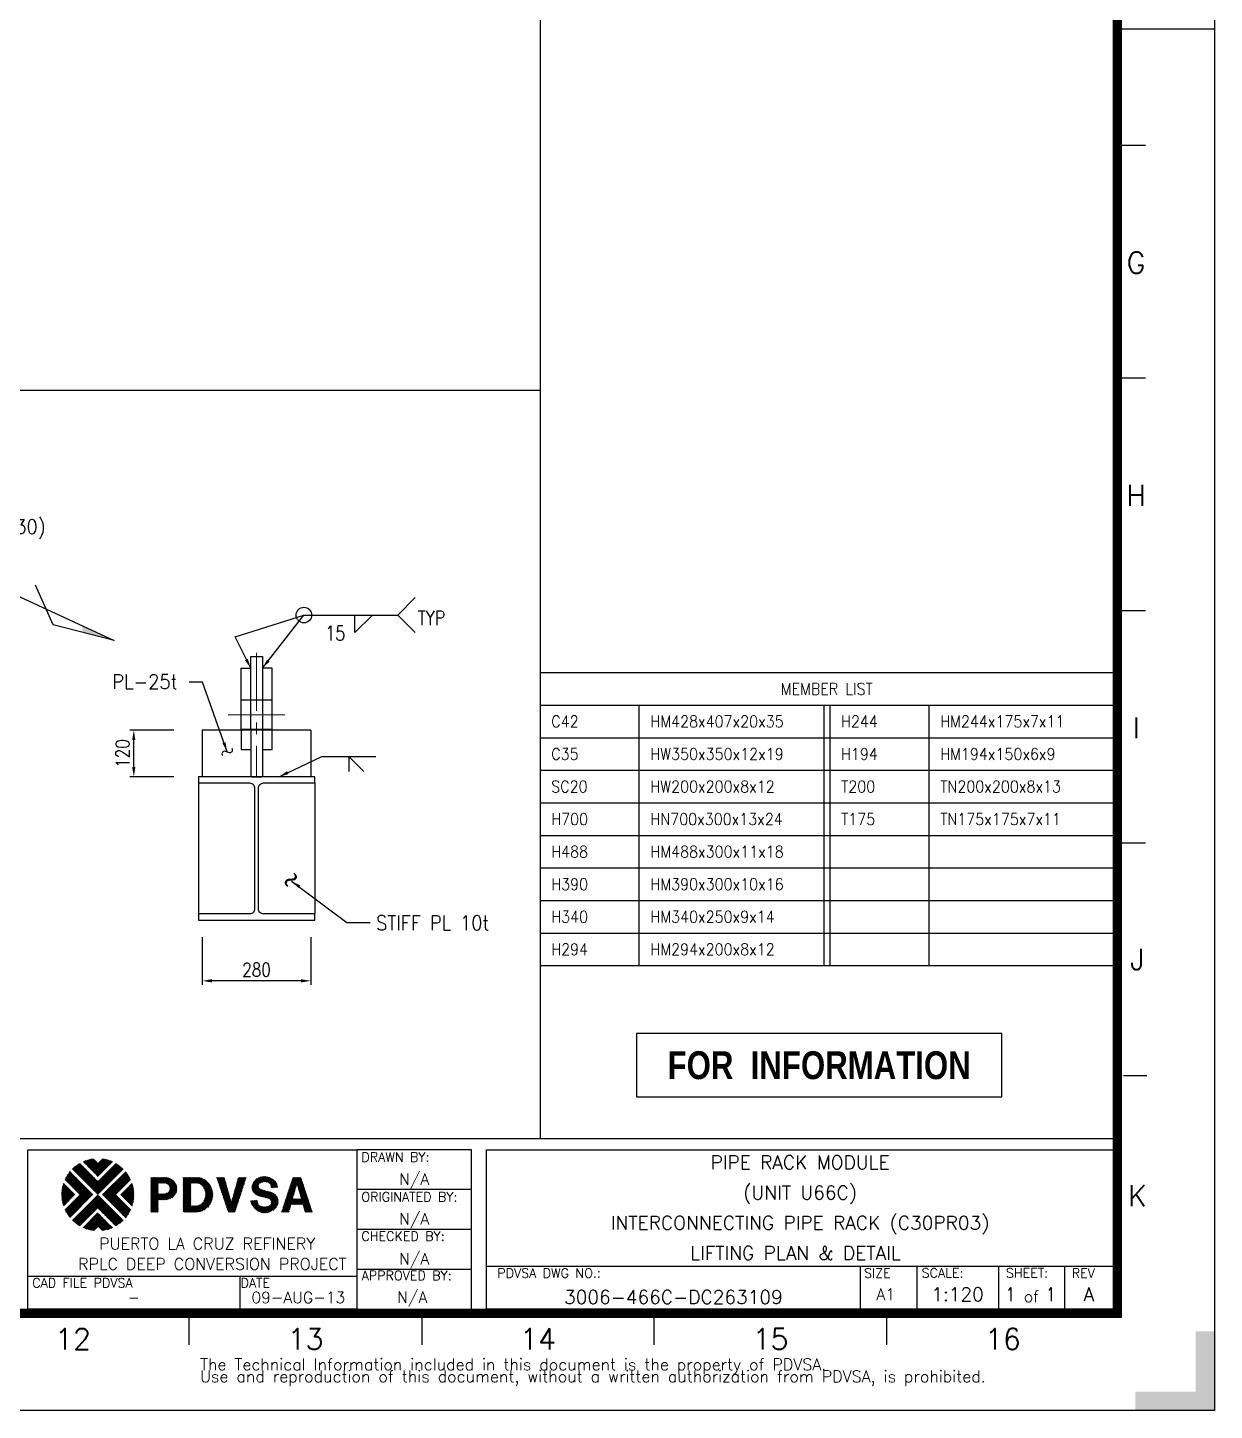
# Model space of a CAD drawing. Header units: metres. Extents: x -85 to 100835, y 0 to 71280.
# Drawn here: x 70209 to 100835, y 0 to 35676 of the extents above; entities that cross this region are included whole.
import ezdxf
from ezdxf.enums import TextEntityAlignment as Align

# ---------------------------------------------------------------- set-up
doc = ezdxf.new("R2010")
doc.units = ezdxf.units.M
doc.header["$LTSCALE"] = 1200
doc.linetypes.add('CENTER', pattern=[2, 1.25, -0.25, 0.25, -0.25])
doc.layers.get('0').update_dxf_attribs({"color": 8})
doc.layers.add('CE', color=1, linetype='CENTER', lineweight=9)
for name, color, linetype in [('CH', 2, 'Continuous'), ('CO', 7, 'Continuous'), ('CTEXTO', 7, 'Continuous'), ('DETALL', 7, 'Continuous'), ('DIM', 2, 'Continuous'), ('ETBLKA', 7, 'Continuous'), ('PLATAF', 2, 'Continuous'), ('TEXT', 7, 'Continuous')]:
    doc.layers.add(name, color=color, linetype=linetype)
doc.styles.add('DWG_TITLE BLOCK$0$ARIAL', font='arialbd.ttf')
doc.styles.add('ROMANS', font='romans.shx', dxfattribs={"width": 0.8, "height": 360, "bigfont": 'ghs.shx'})
doc.styles.add('romans1', font='ROMANS.SHX', dxfattribs={"width": 0.8, "height": 360})
doc.dimstyles.new('romans1', dxfattribs={"dimscale": 125, "dimtxt": 3, "dimasz": 2.5, "dimexe": 1, "dimexo": 1, "dimgap": 1, "dimtad": 0, "dimdec": 0, "dimtxsty": 'ROMANS', "dimcen": 2.5, "dimclrd": 2, "dimclre": 2, "dimclrt": 3, "dimazin": 0, "dimtfac": 1, "dimtmove": 0, "dimatfit": 3, "dimfxl": 0, "dimtvp": 1, "dimarcsym": 0})
doc.dimstyles.new('romans1$0', dxfattribs={"dimscale": 150, "dimtxt": 3, "dimasz": 2.5, "dimexe": 1, "dimexo": 2, "dimgap": 1, "dimtad": 0, "dimdec": 0, "dimtxsty": 'ROMANS', "dimcen": 2.5, "dimclrd": 2, "dimclre": 2, "dimclrt": 3, "dimazin": 0, "dimtfac": 1, "dimtdec": 0, "dimtmove": 0, "dimatfit": 3, "dimfxl": 0, "dimtvp": 0.85, "dimarcsym": 0})

# ---------------------------------------------------------------- blocks, each defined once
blk = doc.blocks.new('Offshore_HEC')
at = {"lineweight": 25}
for p, q in [((820.88, 20.12), (820.88, 573.88)), ((821, 20), (821, 574)), ((695.99, 572.32), (695.99, 58.46)), ((819.32, 21.75), (819.32, 572.32)), ((819.44, 21.62), (819.44, 572.44)), ((819.56, 21.5), (819.56, 572.56)), ((819.68, 21.38), (819.68, 572.68)), ((819.8, 21.25), (819.8, 572.8)), ((819.92, 21.12), (819.92, 572.92)), ((820.04, 21), (820.04, 573.04)), ((820.16, 20.88), (820.16, 573.16)), ((820.28, 20.75), (820.28, 573.28)), ((820.4, 20.62), (820.4, 573.4)), ((820.52, 20.5), (820.52, 573.52)), ((820.64, 20.38), (820.64, 573.64)), ((820.76, 20.25), (820.76, 573.76)), ((841, 297), (819.32, 297)), ((820.16, 272), (826.16, 272)), ((820.16, 222), (826.16, 222)), ((820.16, 172), (826.16, 172)), ((820.16, 122), (826.16, 122)), ((821.45, 72), (826.45, 72)), ((21.75, 58.46), (819.32, 58.46)), ((681.23, 56.02), (656.59, 56.02)), ((681.23, 21.75), (681.23, 56.02)), ((684.5, 56.02), (819.32, 56.02)), ((684.5, 21.75), (684.5, 56.02)), ((819.32, 56.02), (819.32, 21.75)), ((681.23, 47.45), (656.59, 47.45)), ((681.23, 38.88), (656.59, 38.88)), ((681.23, 30.32), (656.59, 30.32)), ((819.32, 30.94), (684.5, 30.94)), ((764.81, 30.94), (764.81, 21.75)), ((776.98, 30.94), (776.98, 21.75)), ((794.57, 30.94), (794.57, 21.75)), ((808.75, 30.94), (808.75, 21.75)), ((656.59, 28.78), (585.84, 28.78)), ((20.87, 20.88), (820.16, 20.88)), ((21, 21), (820.04, 21)), ((21.13, 21.12), (819.92, 21.12)), ((21.25, 21.25), (819.8, 21.25)), ((21.37, 21.38), (819.68, 21.38)), ((21.5, 21.5), (819.56, 21.5)), ((21.63, 21.62), (819.44, 21.62)), ((21.75, 21.75), (819.32, 21.75)), ((656.59, 21.75), (681.23, 21.75)), ((819.32, 21.75), (684.5, 21.75)), ((819.32, 21.75), (818.32, 21.75)), ((819.32, 21.75), (819.32, 22.75)), ((821, 20), (821, 21)), ((20, 20), (821, 20)), ((20.13, 20.12), (820.88, 20.12)), ((20.25, 20.25), (820.76, 20.25)), ((20.37, 20.38), (820.64, 20.38)), ((20.5, 20.5), (820.52, 20.5)), ((20.63, 20.62), (820.4, 20.62)), ((20.75, 20.75), (820.28, 20.75)), ((620.54, 14.07), (620.54, 20.07)), ((670.54, 20.07), (670.54, 14.07)), ((720.54, 14.07), (720.54, 20.07)), ((770.54, 14.07), (770.54, 20.07)), ((821, 20), (820, 20))]:
    blk.add_line(p, q, dxfattribs=at)
at = {"color": 10}
for p, q in [((597.77, 53.37), (598.01, 53.61)), ((597.87, 53.27), (598.33, 53.73)), ((597.97, 53.16), (598.63, 53.82)), ((598.07, 53.06), (598.92, 53.9)), ((598.18, 52.96), (599.18, 53.97)), ((598.28, 52.86), (599.44, 54.02)), ((598.38, 52.76), (599.69, 54.06)), ((598.48, 52.66), (599.92, 54.1)), ((598.58, 52.55), (600.05, 54.02)), ((598.69, 52.45), (600.15, 53.92)), ((598.79, 52.35), (600.25, 53.82)), ((598.89, 52.25), (600.36, 53.72)), ((598.99, 52.15), (600.46, 53.61)), ((599.5, 51.64), (601.94, 54.08)), ((599.6, 51.54), (602.12, 54.05)), ((599.7, 51.43), (602.29, 54.02)), ((599.81, 51.33), (602.46, 53.99)), ((599.91, 51.23), (602.63, 53.95)), ((600.01, 51.13), (602.79, 53.91)), ((600.11, 51.03), (602.96, 53.87)), ((600.21, 50.92), (603.11, 53.83)), ((600.31, 50.82), (603.27, 53.78)), ((600.42, 50.72), (603.42, 53.73)), ((600.52, 50.62), (603.57, 53.67)), ((600.62, 50.52), (603.72, 53.62)), ((600.72, 50.42), (603.86, 53.56)), ((593.82, 49.62), (595.24, 51.04)), ((593.88, 49.48), (595.34, 50.94)), ((593.98, 49.38), (595.44, 50.84)), ((594.01, 50.02), (595.14, 51.15)), ((594.08, 49.28), (595.55, 50.74)), ((594.19, 49.18), (595.65, 50.64)), ((594.28, 50.49), (595.04, 51.25)), ((594.74, 51.15), (594.94, 51.35)), ((595.42, 51.83), (596.11, 52.52)), ((595.52, 51.73), (596.78, 52.99)), ((595.62, 51.63), (597.08, 53.09)), ((595.72, 51.53), (597.19, 52.99)), ((595.82, 51.42), (597.29, 52.89)), ((595.93, 51.32), (597.39, 52.79)), ((596.03, 51.22), (597.49, 52.68)), ((596.13, 51.12), (597.59, 52.58)), ((596.23, 51.02), (597.7, 52.48)), ((596.33, 50.92), (597.8, 52.38)), ((596.44, 50.81), (597.9, 52.28)), ((596.54, 50.71), (598, 52.17)), ((596.64, 50.61), (598.1, 52.07)), ((596.74, 50.51), (598.2, 51.97)), ((596.84, 50.41), (598.31, 51.87)), ((596.94, 50.3), (598.41, 51.77)), ((597.05, 50.2), (598.51, 51.67)), ((597.15, 50.1), (598.61, 51.56)), ((597.25, 50), (598.71, 51.46)), ((597.35, 49.9), (598.81, 51.36)), ((597.45, 49.8), (598.92, 51.26)), ((597.56, 49.69), (599.02, 51.16)), ((597.66, 49.59), (599.12, 51.05)), ((597.76, 49.49), (599.22, 50.95)), ((597.86, 49.39), (599.32, 50.85)), ((597.96, 49.29), (599.42, 50.75)), ((598.06, 49.18), (599.53, 50.65)), ((598.17, 49.08), (599.63, 50.54)), ((599.09, 52.04), (600.56, 53.51)), ((599.19, 51.94), (600.66, 53.41)), ((599.3, 51.84), (600.76, 53.31)), ((599.4, 51.74), (600.86, 53.2)), ((599.49, 47.76), (604.81, 53.08)), ((599.59, 47.66), (604.94, 53.01)), ((599.69, 47.56), (605.07, 52.93)), ((599.8, 47.45), (605.19, 52.85)), ((599.9, 47.35), (605.31, 52.77)), ((600, 47.25), (605.43, 52.68)), ((600.1, 47.15), (605.55, 52.59)), ((600.2, 47.05), (605.66, 52.51)), ((600.3, 46.94), (605.78, 52.42)), ((600.41, 46.84), (605.89, 52.32)), ((600.51, 46.74), (606, 52.23)), ((600.61, 46.64), (606.1, 52.13)), ((600.71, 46.54), (606.21, 52.04)), ((600.81, 46.44), (606.31, 51.94)), ((600.82, 50.31), (604.01, 53.5)), ((601.91, 46.31), (606.9, 51.3)), ((602.01, 46.21), (606.99, 51.18)), ((602.11, 46.1), (607.08, 51.07)), ((602.21, 46), (607.16, 50.95)), ((602.32, 45.9), (607.25, 50.83)), ((602.42, 45.8), (607.33, 50.71)), ((602.52, 45.7), (607.41, 50.59)), ((593.1, 46.67), (594.41, 47.98)), ((593.1, 46.46), (594.51, 47.87)), ((593.1, 46.26), (594.62, 47.77)), ((593.11, 46.88), (594.31, 48.08)), ((593.11, 46.06), (594.72, 47.67)), ((593.12, 45.86), (594.82, 47.57)), ((593.13, 47.1), (594.21, 48.18)), ((593.16, 47.33), (594.11, 48.28)), ((593.19, 47.57), (594, 48.38)), ((593.23, 47.81), (593.9, 48.48)), ((593.28, 48.07), (593.8, 48.59)), ((593.35, 48.34), (593.7, 48.69)), ((593.43, 48.62), (593.6, 48.79)), ((593.82, 43.11), (598.5, 47.78)), ((593.89, 42.97), (598.6, 47.68)), ((593.95, 42.83), (598.7, 47.58)), ((594.29, 49.07), (595.75, 50.53)), ((594.39, 48.97), (595.85, 50.43)), ((594.49, 48.87), (595.95, 50.33)), ((594.59, 48.77), (596.05, 50.23)), ((594.7, 48.67), (596.16, 50.13)), ((594.8, 48.56), (596.26, 50.03)), ((594.9, 48.46), (596.36, 49.92)), ((595, 48.36), (596.46, 49.82)), ((595.1, 48.26), (596.56, 49.72)), ((595.2, 48.16), (596.67, 49.62)), ((595.31, 48.05), (596.77, 49.52)), ((595.41, 47.95), (596.87, 49.41)), ((595.51, 47.85), (596.97, 49.31)), ((595.61, 47.75), (597.07, 49.21)), ((595.71, 47.65), (597.17, 49.11)), ((595.82, 47.55), (597.28, 49.01)), ((595.92, 47.44), (597.38, 48.91)), ((596.02, 47.34), (597.48, 48.8)), ((596.12, 47.24), (597.58, 48.7)), ((596.22, 47.14), (597.68, 48.6)), ((596.32, 47.04), (597.79, 48.5)), ((596.43, 46.93), (597.89, 48.4)), ((596.53, 46.83), (597.99, 48.29)), ((596.63, 46.73), (598.09, 48.19)), ((596.73, 46.63), (598.19, 48.09)), ((596.83, 46.53), (598.29, 47.99)), ((596.94, 46.43), (598.4, 47.89)), ((598.27, 48.98), (599.73, 50.44)), ((598.37, 48.88), (599.83, 50.34)), ((598.47, 48.78), (599.93, 50.24)), ((598.57, 48.68), (600.03, 50.14)), ((598.68, 48.57), (600.14, 50.03)), ((598.78, 48.47), (600.24, 49.93)), ((598.88, 48.37), (600.34, 49.83)), ((598.98, 48.27), (600.44, 49.73)), ((599.08, 48.17), (600.54, 49.63)), ((599.18, 48.06), (600.65, 49.52)), ((599.29, 47.96), (600.75, 49.42)), ((599.39, 47.86), (600.85, 49.32)), ((602.62, 45.6), (607.49, 50.46)), ((602.72, 45.49), (607.57, 50.34)), ((602.83, 45.39), (607.64, 50.21)), ((602.93, 45.29), (607.71, 50.08)), ((603.03, 45.19), (607.79, 49.94)), ((603.13, 45.09), (607.85, 49.81)), ((603.23, 44.98), (607.92, 49.67)), ((605.79, 46.32), (608.27, 48.8)), ((605.89, 46.22), (608.32, 48.65)), ((606, 46.12), (608.37, 48.49)), ((606.1, 46.02), (608.41, 48.33)), ((606.2, 45.91), (608.45, 48.16)), ((606.3, 45.81), (608.49, 48)), ((606.4, 45.71), (608.52, 47.83)), ((606.5, 45.61), (608.55, 47.65)), ((612.25, 49.93), (612.42, 50.1)), ((612.25, 49.72), (612.63, 50.1)), ((612.25, 49.52), (612.83, 50.1)), ((612.25, 49.32), (613.04, 50.1)), ((612.25, 49.11), (613.24, 50.1)), ((612.25, 48.91), (613.44, 50.1)), ((612.25, 48.71), (613.65, 50.1)), ((612.25, 48.5), (613.85, 50.1)), ((612.25, 48.3), (614.05, 50.1)), ((612.25, 48.09), (614.26, 50.1)), ((612.25, 47.89), (614.46, 50.1)), ((612.25, 47.69), (614.66, 50.1)), ((612.25, 47.48), (614.87, 50.1)), ((612.25, 47.28), (615.07, 50.1)), ((612.25, 47.08), (613.84, 48.67)), ((612.25, 46.87), (613.84, 48.46)), ((612.25, 46.67), (613.84, 48.26)), ((612.25, 46.47), (613.84, 48.05)), ((612.25, 46.26), (613.84, 47.85)), ((612.25, 46.06), (613.84, 47.65)), ((614.03, 48.86), (615.28, 50.1)), ((614.24, 48.86), (615.48, 50.1)), ((614.44, 48.86), (615.65, 50.07)), ((614.51, 45.27), (617.76, 48.52)), ((614.64, 48.86), (615.82, 50.04)), ((614.71, 45.27), (617.81, 48.37)), ((614.85, 48.86), (615.99, 50)), ((614.92, 45.27), (617.85, 48.19)), ((615.05, 48.86), (616.16, 49.96)), ((615.12, 45.27), (617.86, 48.01)), ((615.25, 48.86), (616.31, 49.92)), ((615.32, 45.27), (617.88, 47.82)), ((615.42, 48.82), (616.45, 49.86)), ((615.54, 45.27), (617.88, 47.62)), ((615.59, 48.79), (616.6, 49.8)), ((615.73, 48.73), (616.72, 49.72)), ((615.87, 48.66), (616.84, 49.63)), ((615.98, 48.56), (616.96, 49.55)), ((616.07, 48.46), (617.07, 49.46)), ((616.17, 48.35), (617.18, 49.36)), ((616.28, 48.25), (617.29, 49.27)), ((616.3, 47.26), (617.7, 48.65)), ((616.32, 48.09), (617.38, 49.15)), ((616.34, 47.91), (617.46, 49.03)), ((616.34, 47.5), (617.61, 48.78)), ((616.36, 47.73), (617.54, 48.9)), ((619.26, 50.02), (619.35, 50.1)), ((619.26, 49.82), (619.55, 50.1)), ((619.26, 49.61), (619.76, 50.1)), ((619.26, 49.41), (619.96, 50.1)), ((619.26, 49.2), (620.16, 50.1)), ((619.26, 49), (620.37, 50.1)), ((619.26, 48.8), (620.57, 50.1)), ((619.26, 48.59), (620.77, 50.1)), ((619.26, 48.39), (620.98, 50.1)), ((619.26, 48.19), (621.18, 50.1)), ((619.26, 47.98), (621.39, 50.1)), ((619.26, 47.78), (621.59, 50.1)), ((619.26, 47.58), (621.79, 50.1)), ((619.26, 47.37), (622, 50.1)), ((619.26, 47.17), (620.85, 48.76)), ((619.26, 46.96), (620.85, 48.55)), ((619.26, 46.76), (620.85, 48.35)), ((619.26, 46.56), (620.85, 48.15)), ((619.26, 46.35), (620.85, 47.94)), ((619.26, 46.15), (620.85, 47.74)), ((620.96, 48.86), (622.2, 50.1)), ((621.16, 48.86), (622.4, 50.1)), ((621.36, 48.86), (622.58, 50.07)), ((621.57, 48.86), (622.75, 50.05)), ((621.77, 48.86), (622.92, 50.01)), ((621.97, 48.86), (623.07, 49.96)), ((622.18, 48.86), (623.23, 49.91)), ((622.35, 48.83), (623.38, 49.86)), ((622.52, 48.79), (623.53, 49.8)), ((622.67, 48.75), (623.66, 49.73)), ((622.82, 48.68), (623.79, 49.66)), ((622.94, 48.61), (623.93, 49.6)), ((623.05, 48.51), (624.04, 49.5)), ((623.16, 48.42), (624.15, 49.4)), ((623.27, 48.33), (624.26, 49.32)), ((623.38, 48.23), (624.38, 49.23)), ((623.47, 48.12), (624.48, 49.12)), ((623.56, 48), (624.57, 49.01)), ((623.64, 47.88), (624.66, 48.9)), ((623.7, 47.73), (624.76, 48.79)), ((623.76, 47.59), (624.86, 48.69)), ((623.82, 47.45), (624.96, 48.59)), ((623.88, 47.3), (625.02, 48.45)), ((623.93, 47.15), (625.09, 48.31)), ((623.98, 47), (625.16, 48.18)), ((624.02, 46.83), (625.23, 48.04)), ((624.03, 46.64), (625.28, 47.89)), ((624.03, 46.44), (625.34, 47.74)), ((624.03, 46.23), (625.39, 47.59)), ((626.43, 50.06), (626.48, 50.1)), ((626.48, 49.91), (626.68, 50.1)), ((626.53, 49.75), (626.88, 50.1)), ((626.59, 49.6), (627.09, 50.1)), ((626.64, 49.45), (627.29, 50.1)), ((626.69, 49.3), (627.49, 50.1)), ((626.74, 49.14), (627.7, 50.1)), ((626.79, 48.99), (627.9, 50.1)), ((626.84, 48.84), (628.08, 50.08)), ((626.89, 48.69), (628.13, 49.92)), ((626.94, 48.53), (628.17, 49.76)), ((626.99, 48.38), (628.22, 49.61)), ((627.04, 48.23), (628.26, 49.45)), ((627.09, 48.07), (628.31, 49.29)), ((627.15, 47.92), (628.35, 49.13)), ((627.2, 47.77), (628.4, 48.97)), ((627.25, 47.62), (628.45, 48.81)), ((627.3, 47.46), (628.49, 48.66)), ((627.35, 47.31), (628.54, 48.5)), ((627.4, 47.16), (628.58, 48.34)), ((627.45, 47.01), (628.63, 48.18)), ((627.5, 46.85), (628.67, 48.02)), ((627.55, 46.7), (628.72, 47.86)), ((627.6, 46.55), (628.76, 47.71)), ((629.8, 45.48), (632.02, 47.71)), ((629.88, 45.77), (632.12, 48.01)), ((629.96, 46.05), (632.22, 48.32)), ((630.04, 46.34), (632.32, 48.62)), ((630.12, 46.62), (632.42, 48.92)), ((630.2, 46.91), (632.52, 49.23)), ((630.29, 47.19), (632.62, 49.53)), ((630.37, 47.48), (632.72, 49.83)), ((630.45, 47.76), (632.79, 50.1)), ((630.53, 48.05), (632.59, 50.1)), ((630.61, 48.33), (632.38, 50.1)), ((630.69, 48.62), (632.18, 50.1)), ((630.78, 48.9), (631.97, 50.1)), ((630.86, 49.19), (631.77, 50.1)), ((630.94, 49.47), (631.57, 50.1)), ((631.02, 49.76), (631.36, 50.1)), ((631.1, 50.04), (631.16, 50.1)), ((634.02, 47.87), (636.4, 50.25)), ((634.02, 48.08), (636.15, 50.21)), ((634.03, 47.68), (636.63, 50.28)), ((634.04, 48.3), (635.92, 50.18)), ((634.06, 47.5), (636.83, 50.28)), ((634.09, 47.33), (637.02, 50.26)), ((634.13, 48.59), (635.57, 50.03)), ((634.16, 47.2), (635.49, 48.53)), ((634.23, 47.06), (635.44, 48.27)), ((634.26, 48.93), (635.16, 49.83)), ((634.3, 46.93), (635.44, 48.07)), ((634.39, 46.82), (635.49, 47.92)), ((634.48, 46.71), (635.57, 47.79)), ((634.59, 46.61), (635.69, 47.71)), ((634.7, 46.52), (635.81, 47.63)), ((635.78, 48.82), (637.2, 50.24)), ((636.18, 49.01), (637.38, 50.21)), ((636.47, 49.1), (637.54, 50.17)), ((636.67, 49.1), (637.7, 50.12)), ((636.88, 49.1), (637.84, 50.06)), ((637.07, 49.09), (637.97, 49.99)), ((637.25, 49.06), (638.11, 49.93)), ((637.42, 49.03), (638.26, 49.87)), ((637.55, 48.96), (638.4, 49.81)), ((637.68, 48.88), (638.51, 49.72)), ((637.79, 48.79), (638.63, 49.63)), ((637.89, 48.69), (638.74, 49.54)), ((637.99, 48.59), (638.86, 49.45)), ((638.05, 48.44), (638.97, 49.36)), ((638.1, 48.29), (639.06, 49.25)), ((638.12, 48.1), (639.13, 49.11)), ((638.13, 47.91), (639.2, 48.98)), ((638.29, 47.86), (639.29, 48.86)), ((638.5, 47.87), (639.36, 48.74)), ((638.72, 47.89), (639.42, 48.59)), ((638.93, 47.9), (639.47, 48.43)), ((639.14, 47.91), (639.51, 48.27)), ((639.36, 47.92), (639.55, 48.1)), ((639.57, 47.93), (639.58, 47.94)), ((641.37, 45.65), (643.41, 47.69)), ((641.47, 45.95), (643.49, 47.98)), ((641.57, 46.26), (643.57, 48.26)), ((641.67, 46.56), (643.66, 48.55)), ((641.77, 46.86), (644.67, 49.77)), ((641.87, 47.17), (644.62, 49.92)), ((641.97, 47.47), (644.57, 50.07)), ((642.07, 47.77), (644.4, 50.1)), ((642.17, 48.08), (644.19, 50.1)), ((642.27, 48.38), (643.99, 50.1)), ((642.37, 48.68), (643.79, 50.1)), ((642.47, 48.99), (643.58, 50.1)), ((642.57, 49.29), (643.38, 50.1)), ((642.67, 49.59), (643.18, 50.1)), ((642.77, 49.9), (642.97, 50.1)), ((643.72, 48.61), (644.72, 49.61)), ((643.77, 48.45), (644.77, 49.46)), ((643.81, 48.3), (644.82, 49.31)), ((643.86, 48.14), (644.87, 49.15)), ((643.9, 47.98), (644.92, 49)), ((643.95, 47.82), (644.97, 48.85)), ((643.99, 47.66), (645.02, 48.69)), ((644.04, 47.51), (645.08, 48.54)), ((644.09, 47.35), (645.13, 48.39)), ((644.13, 47.19), (645.18, 48.24)), ((644.18, 47.03), (645.23, 48.08)), ((644.22, 46.88), (645.28, 47.93)), ((644.27, 46.72), (645.33, 47.78)), ((644.32, 46.56), (645.38, 47.62)), ((593.13, 45.68), (594.92, 47.47)), ((593.15, 45.49), (595.02, 47.37)), ((593.17, 45.31), (595.13, 47.26)), ((593.2, 45.13), (595.23, 47.16)), ((593.23, 44.96), (595.33, 47.06)), ((593.26, 44.79), (595.43, 46.96)), ((593.3, 44.62), (595.53, 46.86)), ((593.34, 44.46), (595.64, 46.76)), ((593.38, 44.3), (595.74, 46.65)), ((593.43, 44.14), (595.84, 46.55)), ((593.48, 43.98), (595.94, 46.45)), ((594.02, 42.7), (598.8, 47.48)), ((594.1, 42.57), (598.9, 47.38)), ((594.17, 42.44), (599.01, 47.28)), ((594.25, 42.31), (599.11, 47.17)), ((594.33, 42.19), (599.21, 47.07)), ((594.41, 42.06), (599.31, 46.97)), ((594.49, 41.94), (599.41, 46.87)), ((594.57, 41.82), (599.52, 46.77)), ((594.66, 41.71), (599.62, 46.66)), ((594.75, 41.59), (599.72, 46.56)), ((594.84, 41.48), (599.82, 46.46)), ((595.42, 40.84), (600.92, 46.33)), ((595.52, 40.74), (601.02, 46.23)), ((595.63, 40.64), (601.12, 46.13)), ((595.74, 40.54), (601.22, 46.03)), ((595.85, 40.45), (601.32, 45.93)), ((595.96, 40.36), (601.42, 45.82)), ((596.07, 40.27), (601.53, 45.72)), ((596.18, 40.18), (601.63, 45.62)), ((596.3, 40.09), (601.73, 45.52)), ((596.42, 40.01), (601.83, 45.42)), ((596.54, 39.92), (601.93, 45.32)), ((596.66, 39.84), (602.04, 45.21)), ((596.79, 39.76), (602.14, 45.11)), ((596.92, 39.69), (602.24, 45.01)), ((600.88, 43.45), (602.34, 44.91)), ((600.98, 43.35), (602.44, 44.81)), ((601.09, 43.24), (602.54, 44.7)), ((601.19, 43.14), (602.65, 44.6)), ((603.33, 44.88), (604.8, 46.35)), ((603.44, 44.78), (604.9, 46.25)), ((603.54, 44.68), (605, 46.14)), ((603.64, 44.58), (605.1, 46.04)), ((603.74, 44.48), (605.21, 45.94)), ((603.84, 44.37), (605.31, 45.84)), ((603.95, 44.27), (605.41, 45.74)), ((604.05, 44.17), (605.51, 45.63)), ((604.15, 44.07), (605.61, 45.53)), ((604.25, 43.97), (605.72, 45.43)), ((604.35, 43.87), (605.82, 45.33)), ((604.46, 43.76), (605.92, 45.23)), ((604.56, 43.66), (606.02, 45.12)), ((604.66, 43.56), (606.12, 45.02)), ((604.76, 43.46), (606.22, 44.92)), ((604.86, 43.36), (606.33, 44.82)), ((604.96, 43.25), (606.43, 44.72)), ((605.07, 43.15), (606.53, 44.62)), ((606.61, 45.51), (608.58, 47.48)), ((606.71, 45.41), (608.6, 47.3)), ((606.81, 45.3), (608.62, 47.11)), ((606.91, 45.2), (608.63, 46.92)), ((607.01, 45.1), (608.64, 46.73)), ((607.12, 45), (608.65, 46.53)), ((607.22, 44.9), (608.65, 46.33)), ((607.32, 44.79), (608.65, 46.12)), ((607.42, 44.69), (608.64, 45.91)), ((607.52, 44.59), (608.62, 45.69)), ((607.62, 44.49), (608.6, 45.46)), ((607.73, 44.39), (608.57, 45.23)), ((607.83, 44.29), (608.53, 44.99)), ((607.93, 44.18), (608.48, 44.73)), ((612.25, 45.85), (613.84, 47.44)), ((612.25, 45.65), (613.84, 47.24)), ((612.25, 45.45), (613.84, 47.04)), ((612.25, 45.24), (613.84, 46.83)), ((612.25, 45.04), (613.84, 46.63)), ((612.25, 44.84), (613.99, 46.58)), ((612.25, 44.63), (614.19, 46.58)), ((612.25, 44.43), (614.4, 46.58)), ((612.25, 44.23), (614.6, 46.58)), ((612.25, 44.02), (614.81, 46.58)), ((612.25, 43.82), (615.01, 46.58)), ((612.25, 43.61), (613.84, 45.2)), ((612.25, 43.41), (613.84, 45)), ((612.25, 43.21), (613.84, 44.8)), ((613.9, 45.27), (615.21, 46.58)), ((614.1, 45.27), (615.48, 46.64)), ((614.31, 45.27), (615.81, 46.77)), ((615.79, 45.32), (617.88, 47.41)), ((616.07, 45.4), (617.85, 47.18)), ((616.4, 45.53), (617.78, 46.9)), ((616.76, 45.68), (617.53, 46.45)), ((619.26, 45.95), (620.85, 47.54)), ((619.26, 45.74), (620.85, 47.33)), ((619.26, 45.54), (620.85, 47.13)), ((619.26, 45.33), (620.85, 46.92)), ((619.26, 45.13), (620.85, 46.72)), ((619.26, 44.93), (620.85, 46.52)), ((619.26, 44.72), (620.85, 46.31)), ((619.26, 44.52), (620.85, 46.11)), ((619.26, 44.32), (620.85, 45.91)), ((619.26, 44.11), (620.85, 45.7)), ((619.26, 43.91), (620.85, 45.5)), ((619.26, 43.71), (620.85, 45.3)), ((619.26, 43.5), (620.85, 45.09)), ((619.26, 43.3), (620.85, 44.89)), ((619.26, 43.09), (620.85, 44.68)), ((621.46, 42.64), (625.6, 46.78)), ((621.66, 42.64), (625.62, 46.6)), ((621.86, 42.64), (625.62, 46.4)), ((622.07, 42.64), (625.62, 46.2)), ((622.28, 42.65), (625.59, 45.96)), ((622.52, 42.68), (625.54, 45.71)), ((622.75, 42.71), (625.47, 45.44)), ((622.97, 42.73), (625.39, 45.15)), ((623.28, 42.83), (625.27, 44.83)), ((623.67, 45.06), (625.56, 46.95)), ((623.83, 45.43), (625.52, 47.11)), ((623.94, 45.73), (625.48, 47.28)), ((624, 46), (625.44, 47.44)), ((627.65, 46.39), (628.81, 47.55)), ((627.71, 46.24), (628.85, 47.39)), ((627.76, 46.09), (628.9, 47.23)), ((627.81, 45.94), (628.94, 47.07)), ((627.86, 45.78), (628.99, 46.91)), ((627.91, 45.63), (629.03, 46.75)), ((627.96, 45.48), (629.08, 46.6)), ((628.01, 45.32), (629.12, 46.44)), ((628.06, 45.17), (629.17, 46.28)), ((628.11, 45.02), (629.21, 46.12)), ((628.16, 44.87), (629.26, 45.96)), ((628.21, 44.71), (629.3, 45.8)), ((628.27, 44.56), (629.35, 45.65)), ((628.32, 44.41), (629.4, 45.49)), ((628.37, 44.26), (629.44, 45.33)), ((628.42, 44.1), (629.49, 45.17)), ((628.47, 43.95), (629.53, 45.01)), ((628.52, 43.8), (629.56, 44.84)), ((628.57, 43.64), (629.59, 44.66)), ((628.62, 43.49), (631.63, 46.5)), ((628.67, 43.34), (631.53, 46.19)), ((628.72, 43.19), (631.43, 45.89)), ((628.77, 43.03), (631.33, 45.59)), ((628.83, 42.88), (631.23, 45.28)), ((628.88, 42.73), (631.13, 44.98)), ((628.99, 42.64), (631.03, 44.68)), ((629.61, 44.68), (631.73, 46.8)), ((629.65, 44.93), (631.82, 47.1)), ((629.72, 45.2), (631.92, 47.41)), ((633.76, 44.97), (633.89, 45.1)), ((633.8, 44.8), (634.11, 45.11)), ((633.84, 44.64), (634.32, 45.12)), ((633.89, 44.48), (634.54, 45.13)), ((633.95, 44.35), (634.75, 45.14)), ((634.01, 44.2), (634.96, 45.15)), ((634.09, 44.07), (635.18, 45.16)), ((634.18, 43.96), (635.23, 45.01)), ((634.25, 43.83), (635.23, 44.81)), ((634.33, 43.71), (635.26, 44.63)), ((634.82, 46.43), (635.94, 47.56)), ((634.94, 46.35), (636.08, 47.49)), ((635.06, 46.27), (636.22, 47.43)), ((635.19, 46.19), (636.38, 47.38)), ((635.35, 46.14), (636.54, 47.34)), ((635.5, 46.1), (636.7, 47.29)), ((635.66, 46.05), (636.86, 47.25)), ((635.83, 46.01), (637.02, 47.21)), ((635.99, 45.97), (637.18, 47.16)), ((636.15, 45.93), (637.34, 47.12)), ((636.31, 45.89), (637.5, 47.08)), ((636.48, 45.85), (637.66, 47.04)), ((636.56, 42.47), (639.59, 45.5)), ((636.64, 45.81), (637.83, 47)), ((636.76, 42.47), (639.63, 45.34)), ((636.8, 45.77), (637.99, 46.96)), ((636.96, 45.72), (638.15, 46.91)), ((636.97, 42.47), (639.65, 45.16)), ((637.13, 45.68), (638.31, 46.86)), ((637.19, 42.49), (639.65, 44.95)), ((637.29, 45.64), (638.45, 46.8)), ((637.43, 42.52), (639.65, 44.75)), ((637.45, 45.6), (638.58, 46.73)), ((637.61, 45.56), (638.72, 46.66)), ((637.75, 45.5), (638.83, 46.58)), ((637.88, 45.41), (638.95, 46.49)), ((637.98, 44.1), (639.54, 45.66)), ((638, 45.33), (639.07, 46.4)), ((638.06, 45.19), (639.16, 46.29)), ((638.12, 45.05), (639.26, 46.18)), ((638.13, 44.86), (639.34, 46.07)), ((638.13, 44.65), (639.43, 45.95)), ((638.13, 44.45), (639.49, 45.81)), ((640.39, 42.64), (643.23, 45.47)), ((640.47, 42.92), (643.02, 45.47)), ((640.57, 43.22), (642.82, 45.47)), ((640.6, 42.64), (643.43, 45.47)), ((640.67, 43.53), (642.82, 45.68)), ((640.77, 43.83), (642.91, 45.97)), ((640.8, 42.64), (643.64, 45.47)), ((640.87, 44.13), (642.99, 46.25)), ((640.97, 44.44), (643.07, 46.54)), ((641.07, 44.74), (643.16, 46.83)), ((641.17, 45.04), (643.24, 47.12)), ((641.27, 45.35), (643.32, 47.4)), ((642.6, 44.23), (643.84, 45.47)), ((642.8, 44.23), (644.04, 45.47)), ((643, 44.23), (644.25, 45.47)), ((643.21, 44.23), (644.45, 45.47)), ((643.41, 44.23), (645.73, 46.55)), ((643.61, 44.23), (645.78, 46.4)), ((643.82, 44.23), (645.83, 46.24)), ((644.02, 44.23), (645.88, 46.09)), ((644.22, 44.23), (645.93, 45.94)), ((644.36, 46.4), (645.43, 47.47)), ((644.41, 46.24), (645.48, 47.32)), ((644.43, 44.23), (645.98, 45.78)), ((644.45, 46.09), (645.53, 47.16)), ((644.5, 45.93), (645.58, 47.01)), ((644.54, 45.77), (645.63, 46.86)), ((644.59, 45.61), (645.68, 46.7)), ((644.63, 44.23), (646.03, 45.63)), ((644.84, 44.23), (646.08, 45.48)), ((645.02, 44.21), (646.13, 45.32)), ((645.06, 44.04), (646.18, 45.17)), ((645.1, 43.88), (646.23, 45.02)), ((645.14, 43.72), (646.28, 44.86)), ((645.19, 43.56), (646.33, 44.71)), ((597.72, 39.27), (600.91, 42.45)), ((597.86, 39.21), (601.01, 42.35)), ((598.01, 39.15), (601.11, 42.25)), ((598.16, 39.09), (601.21, 42.15)), ((598.31, 39.04), (601.31, 42.05)), ((598.46, 38.99), (601.42, 41.95)), ((598.61, 38.94), (601.52, 41.84)), ((598.77, 38.89), (601.62, 41.74)), ((598.93, 38.85), (601.72, 41.64)), ((601.29, 43.04), (602.75, 44.5)), ((601.39, 42.94), (602.85, 44.4)), ((601.49, 42.84), (602.95, 44.3)), ((601.59, 42.74), (603.05, 44.2)), ((601.7, 42.63), (603.16, 44.09)), ((601.8, 42.53), (603.26, 43.99)), ((601.9, 42.43), (603.36, 43.89)), ((602, 42.33), (603.46, 43.79)), ((602.1, 42.23), (603.56, 43.69)), ((602.21, 42.13), (603.67, 43.58)), ((602.31, 42.02), (603.77, 43.48)), ((602.41, 41.92), (603.87, 43.38)), ((602.51, 41.82), (603.97, 43.28)), ((602.61, 41.72), (604.07, 43.18)), ((602.72, 41.62), (604.17, 43.07)), ((602.82, 41.52), (604.28, 42.97)), ((602.92, 41.41), (604.38, 42.87)), ((603.02, 41.31), (604.48, 42.77)), ((603.12, 41.21), (604.58, 42.67)), ((603.23, 41.11), (604.68, 42.57)), ((603.33, 41.01), (604.79, 42.46)), ((603.43, 40.9), (604.89, 42.36)), ((603.53, 40.8), (604.99, 42.26)), ((603.63, 40.7), (605.09, 42.16)), ((603.74, 40.6), (605.19, 42.06)), ((603.84, 40.5), (605.29, 41.95)), ((603.94, 40.4), (605.4, 41.85)), ((604.04, 40.29), (605.5, 41.75)), ((604.14, 40.19), (605.6, 41.65)), ((605.17, 43.05), (606.63, 44.51)), ((605.27, 42.95), (606.73, 44.41)), ((605.37, 42.85), (606.84, 44.31)), ((605.47, 42.75), (606.94, 44.21)), ((605.58, 42.64), (607.04, 44.11)), ((605.68, 42.54), (607.14, 44)), ((605.78, 42.44), (607.24, 43.9)), ((605.88, 42.34), (607.34, 43.8)), ((605.98, 42.24), (607.45, 43.7)), ((606.09, 42.13), (607.55, 43.6)), ((606.19, 42.03), (607.65, 43.5)), ((606.29, 41.93), (607.75, 43.39)), ((606.39, 41.83), (607.85, 43.29)), ((606.49, 41.73), (607.95, 43.19)), ((606.59, 41.63), (607.79, 42.82)), ((606.7, 41.52), (607.53, 42.36)), ((606.8, 41.42), (607.11, 41.74)), ((608.03, 44.08), (608.42, 44.47)), ((608.13, 43.98), (608.35, 44.19)), ((608.24, 43.88), (608.26, 43.9)), ((612.25, 43), (613.84, 44.59)), ((612.25, 42.8), (613.84, 44.39)), ((612.29, 42.64), (613.84, 44.19)), ((612.49, 42.64), (613.84, 43.98)), ((612.7, 42.64), (613.84, 43.78)), ((612.9, 42.64), (613.84, 43.57)), ((613.11, 42.64), (613.84, 43.37)), ((613.31, 42.64), (613.84, 43.17)), ((613.51, 42.64), (613.84, 42.96)), ((613.72, 42.64), (613.84, 42.76)), ((619.26, 42.89), (620.85, 44.48)), ((619.26, 42.69), (620.85, 44.28)), ((619.42, 42.64), (620.85, 44.07)), ((619.62, 42.64), (620.97, 43.99)), ((619.83, 42.64), (621.17, 43.99)), ((620.03, 42.64), (621.38, 43.99)), ((620.23, 42.64), (621.58, 43.99)), ((620.44, 42.64), (621.78, 43.99)), ((620.64, 42.64), (621.99, 43.99)), ((620.84, 42.64), (622.2, 43.99)), ((621.05, 42.64), (622.43, 44.02)), ((621.25, 42.64), (622.81, 44.19)), ((623.66, 43.01), (625.12, 44.47)), ((624.5, 43.65), (624.74, 43.88)), ((629.19, 42.64), (630.93, 44.37)), ((629.4, 42.64), (630.83, 44.07)), ((629.6, 42.64), (630.73, 43.77)), ((629.8, 42.64), (630.63, 43.46)), ((630.01, 42.64), (630.53, 43.16)), ((630.21, 42.64), (630.43, 42.86)), ((634.42, 43.59), (635.31, 44.47)), ((634.51, 43.48), (635.37, 44.34)), ((634.61, 43.37), (635.45, 44.21)), ((634.72, 43.27), (635.54, 44.1)), ((634.83, 43.18), (635.65, 44.01)), ((634.94, 43.09), (635.81, 43.96)), ((635.05, 43), (635.95, 43.9)), ((635.17, 42.91), (636.1, 43.84)), ((635.31, 42.85), (636.26, 43.8)), ((635.44, 42.78), (636.43, 43.76)), ((635.58, 42.72), (636.61, 43.74)), ((635.74, 42.67), (636.82, 43.74)), ((635.87, 42.59), (637.04, 43.76)), ((636.02, 42.54), (637.3, 43.83)), ((636.18, 42.5), (637.6, 43.92)), ((636.37, 42.48), (637.9, 44.01)), ((637.72, 42.61), (639.64, 44.53)), ((638.03, 42.72), (639.6, 44.29)), ((638.48, 42.96), (639.29, 43.77)), ((641.01, 42.64), (642.39, 44.03)), ((641.21, 42.64), (642.3, 43.73)), ((641.41, 42.64), (642.21, 43.44)), ((641.62, 42.64), (642.12, 43.15)), ((641.82, 42.64), (642.04, 42.85)), ((645.23, 43.4), (646.39, 44.56)), ((645.27, 43.24), (646.44, 44.4)), ((645.31, 43.08), (646.49, 44.25)), ((645.35, 42.91), (646.54, 44.1)), ((645.4, 42.75), (646.59, 43.94)), ((645.49, 42.64), (646.64, 43.79)), ((645.69, 42.64), (646.69, 43.64)), ((645.89, 42.64), (646.74, 43.48)), ((646.1, 42.64), (646.79, 43.33)), ((646.3, 42.64), (646.84, 43.18)), ((646.5, 42.64), (646.89, 43.02)), ((646.71, 42.64), (646.94, 42.87)), ((646.91, 42.64), (646.99, 42.72)), ((599.09, 38.81), (601.82, 41.54)), ((599.26, 38.77), (601.92, 41.44)), ((599.43, 38.74), (602.03, 41.33)), ((599.6, 38.71), (602.13, 41.23)), ((599.78, 38.68), (602.23, 41.13)), ((599.99, 38.69), (602.33, 41.03)), ((600.97, 39.46), (602.43, 40.93)), ((601.07, 39.36), (602.54, 40.83)), ((601.17, 39.26), (602.64, 40.72)), ((601.27, 39.16), (602.74, 40.62)), ((601.38, 39.06), (602.84, 40.52)), ((601.48, 38.95), (602.94, 40.42)), ((601.58, 38.85), (603.04, 40.32)), ((601.68, 38.75), (603.15, 40.21)), ((601.79, 38.66), (603.25, 40.11)), ((602.03, 38.69), (603.35, 40.01)), ((602.27, 38.73), (603.45, 39.91)), ((602.53, 38.78), (603.55, 39.81)), ((602.79, 38.84), (603.66, 39.71)), ((603.07, 38.92), (603.76, 39.6)), ((603.37, 39.01), (603.86, 39.5)), ((603.69, 39.12), (603.96, 39.4)), ((604.03, 39.27), (604.06, 39.3)), ((604.25, 40.09), (605.7, 41.55)), ((604.35, 39.99), (605.8, 41.45)), ((604.45, 39.89), (605.91, 41.34)), ((604.55, 39.79), (606.01, 41.24)), ((604.65, 39.68), (606.11, 41.14)), ((604.9, 39.72), (606.21, 41.04)), ((605.52, 40.14), (606.31, 40.94))]:
    blk.add_line(p, q, dxfattribs=at)
at = {"lineweight": 25}
blk.add_lwpolyline([(0, 0), (0, 594), (841, 594), (841, 0)], close=True, dxfattribs=at)
for points in [[(656.59, 21.75), (585.84, 21.75), (585.84, 56.02), (656.59, 56.02)], [(656.59, 56.02), (656.59, 21.75)], [(631.4, 28.78), (631.4, 21.75)]]:
    blk.add_lwpolyline(points, dxfattribs=at)
at = {"lineweight": 9}
for points in [[(841, 17), (837, 17), (841, 0), (837, 4)], [(837, 4), (824, 4), (841, 0), (824, 0)]]:
    blk.add_solid(points, dxfattribs=at)
at = {"lineweight": 20, "style": 'ROMANS'}
for s, p in [('G', (824.16, 244.5)), ('H', (824.16, 194.5)), ('I', (824.16, 144.5)), ('12', (595.54, 13.07)), ('13', (645.54, 13.07)), ('14', (695.54, 13.07)), ('15', (745.54, 13.07)), ('16', (795.54, 13.07))]:
    blk.add_text(s, height=4.5, dxfattribs=at).set_placement(p, align=Align.CENTER)
for s, p in [('J', (824.45, 97)), ('K', (824.45, 46.16))]:
    blk.add_text(s, height=4.5, dxfattribs=at).set_placement(p, align=Align.MIDDLE)
at = {"lineweight": -3, "style": 'ROMANS'}
for s, height, p in [('DRAWN BY:', 2, (657.56, 53.47)), ('ORIGINATED BY:', 2, (657.56, 44.9)), ('CHECKED BY:', 2, (657.56, 36.45)), ('APPROVED BY:', 2, (657.61, 27.99)), ('PDVSA DWG NO.:', 2, (686.78, 28.51)), ('SIZE', 2, (765.66, 28.51)), ('SCALE:', 2, (778.05, 28.55)), ('SHEET:', 2, (796.19, 28.54)), ('REV', 2, (810.33, 28.49)), ('CAD FILE PDVSA', 2, (586.77, 26.42)), ('DATE', 2, (631.58, 26.42)), ('The Technical Information included in this document is the property of PDVSA.', 2.5, (622.86, 8.62)), ('Use and reproduction of this document, without a written authorization from PDVSA, is prohibited.', 2.5, (622.86, 6.04))]:
    blk.add_text(s, height=height, dxfattribs=at).set_placement(p)
at = {"color": 1, "style": 'ROMANS'}
for s, p in [('PUERTO LA CRUZ REFINERY', (647.66, 33.85)), ('RPLC DEEP CONVERSION PROJECT', (654.39, 29.47))]:
    blk.add_text(s, height=2.5, dxfattribs=at).set_placement(p, align=Align.BOTTOM_RIGHT)
at = {"lineweight": -3, "style": 'ROMANS'}
blk.add_text('A1', height=2.5, dxfattribs=at).set_placement((770.35, 24.97), align=Align.MIDDLE_CENTER)
at = {"style": 'ROMANS'}
blk.add_text('of', height=2.5, dxfattribs=at).set_placement((801.66, 23.24), align=Align.CENTER)
at = {"layer": 'ETBLKA', "color": 7, "style": 'ROMANS'}
for p in [(668.91, 49.73), (668.91, 41.17), (668.91, 32.6), (668.5, 24.34)]:
    blk.add_text('N/A', height=2.439, dxfattribs=at).set_placement(p, align=Align.MIDDLE_CENTER)
at = {"layer": 'TEXT', "color": 7, "style": 'ROMANS', "width": 0.9}
blk.add_text('-', height=2.44, dxfattribs=at).set_placement((608.62, 24.27), align=Align.MIDDLE_CENTER)
blk = doc.blocks.new('*D26')
at = {"layer": 'DEFPOINTS', "color": 0, "transparency": 16777216}
for p in [(72949, 17547), (74081, 17547), (74081, 16347)]:
    blk.add_point(p, dxfattribs=at)
at = {"layer": 'DIM', "color": 0, "lineweight": -2, "transparency": 16777216}
for p, q in [((73981, 17547), (72849, 17547)), ((72949, 16597), (72949, 17297)), ((73981, 16347), (72849, 16347))]:
    blk.add_line(p, q, dxfattribs=at)
at = {"layer": 'DIM', "color": 0, "transparency": 16777216}
for points in [[(72907, 17297), (72990, 17297), (72949, 17547)], [(72907, 16597), (72990, 16597), (72949, 16347)]]:
    blk.add_solid(points, dxfattribs=at)
at = {"layer": 'DIM', "color": 0, "transparency": 16777216, "insert": (72661, 16947), "char_height": 360, "attachment_point": 5, "rotation": 90, "style": 'romans1'}
blk.add_mtext('120', dxfattribs=at)
blk = doc.blocks.new('2s22')
at = {"layer": 'CO'}
blk.add_line((-0.16, -0.25), (0.16, 0.25), dxfattribs=at)
for centre, start, end in [((-0.16, 0.45), 327.8636, 110), ((0.16, -0.45), 147.8636, 290)]:
    blk.add_arc(centre, 0.375, start, end, dxfattribs=at)
blk = doc.blocks.new('*D27')
at = {"layer": 'DEFPOINTS', "color": 0, "transparency": 16777216}
for p in [(74717, 12311), (77517, 12311), (74717, 11082)]:
    blk.add_point(p, dxfattribs=at)
at = {"layer": 'DIM', "color": 0, "lineweight": -2, "transparency": 16777216}
for p, q in [((74717, 12211), (74717, 10982)), ((77517, 12211), (77517, 10982)), ((77267, 11082), (74967, 11082))]:
    blk.add_line(p, q, dxfattribs=at)
at = {"layer": 'DIM', "color": 0, "transparency": 16777216}
for points in [[(74967, 11124), (74967, 11041), (74717, 11082)], [(77267, 11124), (77267, 11041), (77517, 11082)]]:
    blk.add_solid(points, dxfattribs=at)
at = {"layer": 'DIM', "color": 0, "transparency": 16777216, "insert": (76117, 11370), "char_height": 360, "attachment_point": 5, "style": 'romans1'}
blk.add_mtext('280', dxfattribs=at)

msp = doc.modelspace()

# ---------------------------------------------------------------- linework, layer by layer
at = {"color": 2, "lineweight": -3}
msp.add_lwpolyline([(85924.2, 8088.9), (95346.6, 8088.9), (95346.6, 9723.2), (85924.2, 9723.2)], close=True, dxfattribs=at)
at = {"layer": 'CE', "color": 1, "linetype": 'CENTER'}
for p, q in [((76116.6, 19547.5), (76116.6, 16347.5)), ((76848.2, 17947.5), (75385, 17947.5))]:
    msp.add_line(p, q, dxfattribs=at)
at = {"layer": 'CH', "color": 3, "linetype": 'Continuous'}
msp.add_line((66962.4, 26321.9), (83433.9, 26321.9), dxfattribs=at)
at = {"layer": 'CO'}
for p, q in [((75966.6, 17547.5), (75966.6, 19447.5)), ((75966.6, 19447.5), (76266.6, 19447.5)), ((75716.6, 19147.5), (75966.6, 19147.5)), ((76516.6, 19147.5), (76266.6, 19147.5)), ((76516.6, 18327.5), (75716.6, 18327.5)), ((77516.6, 17547.5), (74716.6, 17547.5)), ((74716.6, 17547.5), (74716.6, 16347.5)), ((76516.6, 17567.5), (75716.6, 17567.5)), ((75716.6, 17547.5), (75716.6, 17047.5)), ((75966.6, 17547.5), (75966.6, 16347.5)), ((76266.6, 17547.5), (76266.6, 16347.5)), ((76516.6, 17047.5), (76516.6, 17547.5)), ((77516.6, 17547.5), (77516.6, 16347.5)), ((75716.6, 17047.5), (75966.6, 17047.5)), ((76266.6, 17047.5), (76516.6, 17047.5)), ((74616.6, 16187.5), (74616.6, 12807.5)), ((77616.6, 16187.5), (77616.6, 12807.5))]:
    msp.add_line(p, q, dxfattribs=at)
for points in [[(76266.6, 19447.5), (76266.6, 17467.5)], [(75716.6, 17547.5), (75716.6, 19147.5)], [(76516.6, 17547.5), (76516.6, 19147.5)]]:
    msp.add_lwpolyline(points, dxfattribs=at)
msp.add_lwpolyline([(76296.6, 16187.5), (77616.6, 16187.5), (77616.6, 16347.5), (74616.6, 16347.5), (74616.6, 16187.5), (75936.6, 16187.5, -0.4142136), (76066.6, 16057.5), (76066.6, 12937.5, -0.4142136), (75936.6, 12807.5), (74616.6, 12807.5), (74616.6, 12647.5), (77616.6, 12647.5), (77616.6, 12807.5), (76296.6, 12807.5, -0.4142136), (76166.6, 12937.5), (76166.6, 16057.5, -0.4142136)], format="xyb", close=True, dxfattribs=at)
at = {"layer": 'DETALL', "color": 0}
for p, q in [((68210.6, 21819.8), (72443.2, 19861.6)), ((70864.7, 20267.9), (70412.6, 21293.6)), ((72443.2, 19861.6), (70864.7, 20267.9))]:
    msp.add_line(p, q, dxfattribs=at)
at = {"layer": 'DETALL'}
for p, q in [((80213.7, 20969.5), (79763.7, 20519.5)), ((79106, 20519.5), (78656, 20069.5)), ((78656, 20069.5), (78656, 20519.5)), ((80213.7, 20069.5), (79763.7, 20519.5)), ((78497.8, 16871.1), (78881.8, 16487.1)), ((78497.8, 16871.1), (78497.8, 16487.1))]:
    msp.add_line(p, q, dxfattribs=at)
msp.add_circle((77338.7, 20519.5), 200, dxfattribs=at)
at = {"layer": 'DETALL', "color": 0}
msp.add_solid([(72443.2, 19861.6), (71618.3, 20243.2), (71629.1, 20071.1)], dxfattribs=at)
at = {"layer": 'ETBLKA'}
for p, q in [((83433.9, 19035.5), (98233.5, 19035.5)), ((83433.9, 18195.5), (98233.5, 18195.5)), ((83433.9, 17355.5), (98233.5, 17355.5)), ((83433.9, 16515.5), (98233.5, 16515.5)), ((83433.9, 15675.5), (98233.5, 15675.5)), ((83433.9, 14835.5), (98233.5, 14835.5)), ((83433.9, 13995.5), (98233.5, 13995.5)), ((83433.9, 13155.5), (98233.5, 13155.5)), ((83433.9, 12315.5), (98233.5, 12315.5)), ((83433.9, 11475.5), (98233.5, 11475.5))]:
    msp.add_line(p, q, dxfattribs=at)
for points in [[(85994.3, 11475.5), (85994.3, 18195.5)], [(90753.7, 18195.5), (90753.7, 11475.5)], [(90913.7, 18195.5), (90913.7, 11475.5)], [(93474.1, 11475.5), (93474.1, 18195.5)]]:
    msp.add_lwpolyline(points, dxfattribs=at)
at = {"layer": 'PLATAF', "linetype": 'Continuous'}
for p, q in [((77516.6, 16347.5), (74716.6, 16347.5)), ((75991.6, 16347.5), (76241.6, 16347.5))]:
    msp.add_line(p, q, dxfattribs=at)

# ---------------------------------------------------------------- block references
at = {"layer": 'DETALL', "xscale": 180.0000000000156, "yscale": 180.0000000000156, "zscale": 180.0000000000156, "rotation": 286.5229060054918}
msp.add_blockref('2s22', (75359.4, 16989.6), dxfattribs=at)
at = {"layer": 'ETBLKA', "xscale": 120, "yscale": 120, "zscale": 120}
msp.add_blockref('Offshore_HEC', (-84.9, 0), dxfattribs=at)

# ---------------------------------------------------------------- texts
at = {"color": 2, "lineweight": -3, "style": 'DWG_TITLE BLOCK$0$ARIAL', "width": 0.8}
msp.add_text('FOR  INFORMATION', height=720, dxfattribs=at).set_placement((90635.4, 8906.1), align=Align.MIDDLE_CENTER)
at = {"layer": 'CTEXTO', "style": 'ROMANS'}
for s, width, p in [('FOR SHACKLE 55ton(G-2130)', 0.9, (63785.7, 22611.6)), ('TYP', 0.8, (80277.6, 20258.1)), ('PL-25t', 0.9, (72394.2, 18613.6))]:
    msp.add_text(s, height=375, dxfattribs=dict(at, width=width)).set_placement(p)
at = {"layer": 'CTEXTO', "style": 'ROMANS', "width": 0.8}
msp.add_text('15', height=375, dxfattribs=at).set_placement((78405.8, 19865.4), align=Align.RIGHT)
at = {"layer": 'CTEXTO', "ltscale": 0.1, "style": 'ROMANS', "width": 0.9}
msp.add_text('MEMBER LIST', height=300, dxfattribs=at).set_placement((90833.7, 18615.5), align=Align.MIDDLE_CENTER)
for s, p in [('C42', (83722.7, 17775.5)), ('HM428x407x20x35', (86283.8, 17775.5)), ('H244', (91202.5, 17775.5)), ('HM244x175x7x11', (93763.5, 17775.5)), ('C35', (83722.7, 16935.5)), ('HW350x350x12x19', (86283.8, 16935.5)), ('H194', (91202.5, 16935.5)), ('HM194x150x6x9', (93763.5, 16935.5)), ('SC20', (83722.7, 16095.5)), ('HW200x200x8x12', (86283.8, 16095.5)), ('T200', (91202.5, 16095.5)), ('TN200x200x8x13', (93763.5, 16095.5)), ('H700', (83722.7, 15255.5)), ('HN700x300x13x24', (86283.8, 15255.5)), ('T175', (91202.5, 15255.5)), ('TN175x175x7x11', (93763.5, 15255.5)), ('H488', (83722.7, 14415.5)), ('HM488x300x11x18', (86283.8, 14415.5)), ('H390', (83722.7, 13575.5)), ('HM390x300x10x16', (86283.8, 13575.5)), ('H340', (83722.7, 12735.5)), ('HM340x250x9x14', (86283.8, 12735.5)), ('H294', (83722.7, 11895.5)), ('HM294x200x8x12', (86283.8, 11895.5))]:
    msp.add_text(s, height=300, dxfattribs=at).set_placement(p, align=Align.MIDDLE_LEFT)
at = {"layer": 'CTEXTO', "ltscale": 0.5, "style": 'ROMANS', "width": 0.9}
msp.add_text('STIFF PL 10t', height=375, dxfattribs=at).set_placement((79200.3, 12391.6))
at = {"layer": 'CTEXTO', "color": 7, "style": 'ROMANS'}
for s, p in [('PIPE RACK MODULE', (90144.1, 6396.5)), ('(UNIT U66C)', (90144.1, 5617.3)), ('INTERCONNECTING PIPE RACK (C30PR03)', (90144.1, 4838)), ('LIFTING PLAN & DETAIL ', (90144.1, 4058.8))]:
    msp.add_text(s, height=351.22, dxfattribs=at).set_placement(p, align=Align.MIDDLE_CENTER)
at = {"layer": 'CTEXTO', "style": 'ROMANS'}
msp.add_text('09-AUG-13', height=292.68, dxfattribs=at).set_placement((77194.3, 2911.9), align=Align.MIDDLE_CENTER)
at = {"layer": 'CTEXTO', "color": 7, "style": 'ROMANS'}
for s, height, p in [('3006-466C-DC263109', 351.22, (86873.7, 2921.4)), ('A', 351.2, (97599.3, 2996.3))]:
    msp.add_text(s, height=height, dxfattribs=at).set_placement(p, align=Align.MIDDLE)
at = {"layer": 'CTEXTO', "style": 'ROMANS'}
msp.add_text('1:120', height=351.22, dxfattribs=at).set_placement((94208.5, 2996.3), align=Align.MIDDLE)
at = {"layer": 'CTEXTO', "style": 'ROMANS', "width": 0.85}
for p in [(95570.9, 2996.3), (96615.1, 2996.3)]:
    msp.add_text('1', height=351.2, dxfattribs=at).set_placement(p, align=Align.MIDDLE)
at = {"layer": 'DETALL', "style": 'ROMANS'}
msp.add_text('~', height=450, rotation=223.88294, dxfattribs=at).set_placement((77023.7, 13667.4), align=Align.MIDDLE)

# ---------------------------------------------------------------- dimensions: what is measured, and where the dimension line sits
at = {"layer": 'DIM', "color": 0}
for base, p1, p2, angle, picture, middle in [((72948.8, 17547.5), (74081.1, 16347.5), (74081.1, 17547.5), 90, '*D26', (72660.8, 16947.5)), ((74716.6, 11082.4), (77516.6, 12310.5), (74716.6, 12310.5), 180, '*D27', (76116.6, 11370.4))]:
    dim = msp.add_linear_dim(base=base, p1=p1, p2=p2, angle=angle, dimstyle='romans1$0', override={"dimscale": 100, "dimexo": 1, "dimgap": 0, "dimlfac": 0.1, "dimzin": 0, "dimdsep": 46, "dimtxsty": 'romans1', "dimcen": 1, "dimdle": 1, "dimclrd": 0, "dimclre": 0, "dimclrt": 0, "dimadec": 1, "dimatfit": 0, "dimtvp": 0.8}, dxfattribs=at)
    dim.commit()
    dim.dimension.update_dxf_attribs({"geometry": picture, "text_midpoint": middle})

# ---------------------------------------------------------------- leaders
for points in [[(75966.6, 19147.5), (75565.6, 19955.3), (77338.7, 20519.5)], [(76266.6, 19147.5), (77338.7, 20519.5), (79763.7, 20519.5)], [(75359.4, 16989.6), (74725.1, 18786.2), (74374.9, 18786.2)], [(76696.5, 16347.5), (77798.6, 16871.1), (79197, 16871.1)], [(77022, 13657.8), (78447.4, 12591.2), (79047.4, 12591.2)]]:
    msp.add_leader(points, dimstyle='romans1', override={"dimscale": 100, "dimgap": 0, "dimlfac": 0.1, "dimzin": 0, "dimdsep": 46, "dimtxsty": 'romans1', "dimcen": 1, "dimdle": 1, "dimclrd": 0, "dimclre": 0, "dimclrt": 0, "dimadec": 1, "dimtdec": 0, "dimatfit": 0, "dimtvp": 0.8}, dxfattribs=at)

doc.saveas('drawing.dxf')
